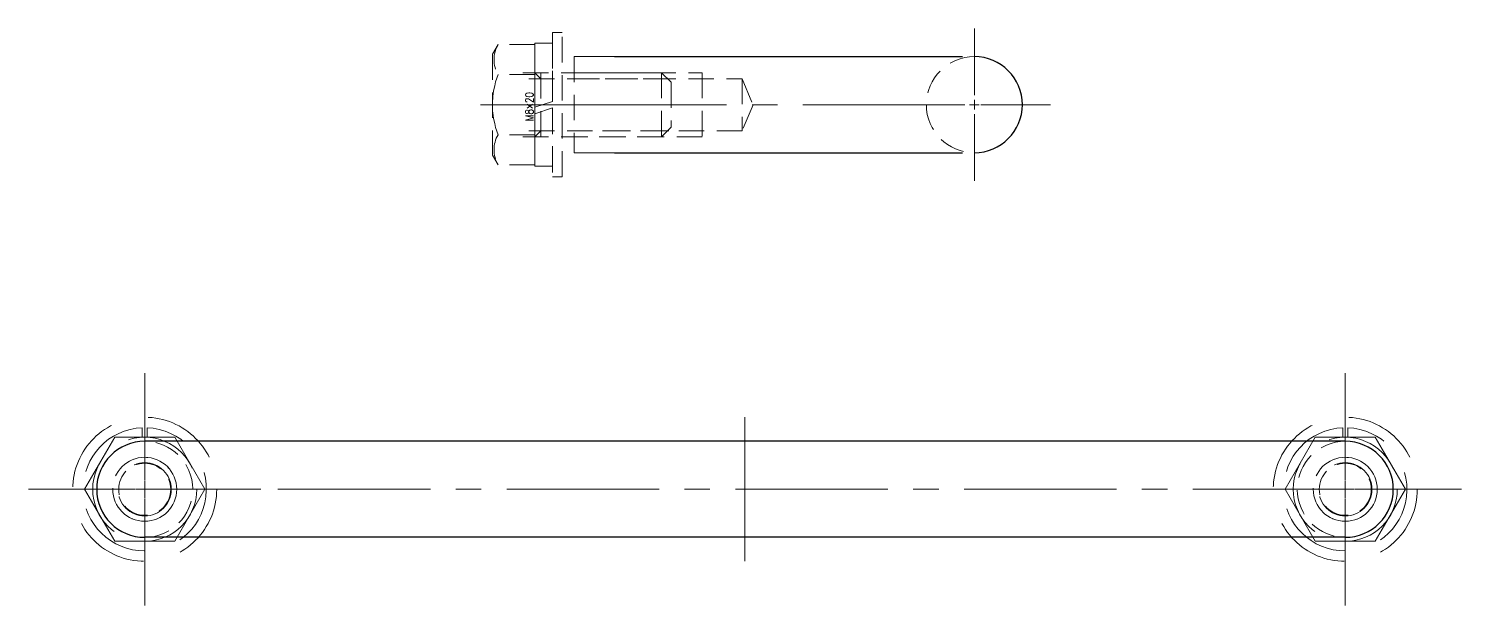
# Model space of a CAD drawing. Header units: millimetres. Extents: x 0 to 51411, y 0 to 16902.
# Drawn here: x 1098.5 to 1277.5, y 7888.9 to 7960.9 of the extents above; entities that cross this region are included whole.
import ezdxf

# ---------------------------------------------------------------- set-up
doc = ezdxf.new("R2010")
doc.units = ezdxf.units.MM
doc.linetypes.add('CENTER2', pattern=[28.575, 19.05, -3.175, 3.175, -3.175])
doc.linetypes.add('HIDDEN2', pattern=[4.7625, 3.175, -1.5875])
for name, color, linetype, lineweight in [('01_外形線', 7, 'Continuous', 25), ('03_かくれ線', 6, 'HIDDEN2', 13), ('04_中心線', 1, 'CENTER2', 9)]:
    doc.layers.add(name, color=color, linetype=linetype, lineweight=lineweight)
doc.styles.add('寸法用', font='simplex.shx', dxfattribs={"width": 0.8, "bigfont": '@extfont2.shx'})

# ---------------------------------------------------------------- blocks, each defined once
blk = doc.blocks.new('*U864')
at = {"layer": '04_中心線', "color": 0, "linetype": 'CENTER2', "transparency": 16777216}
for p, q in [((0, 1.2), (0, 9.5)), ((-9.5, 0), (-1.2, 0)), ((1.2, 0), (9.5, 0)), ((0, -9.5), (0, -1.2))]:
    blk.add_line(p, q, dxfattribs=at)
at = {"layer": '04_中心線', "color": 0, "linetype": 'Continuous', "transparency": 16777216}
for p, q in [((-0.6, 0), (0.6, 0)), ((0, -0.6), (0, 0.6))]:
    blk.add_line(p, q, dxfattribs=at)
blk = doc.blocks.new('*U865')
at = {"layer": '04_中心線', "color": 0, "linetype": 'CENTER2', "transparency": 16777216}
for p, q in [((0, 1.2), (0, 9.5)), ((-9.5, 0), (-1.2, 0)), ((1.2, 0), (9.5, 0)), ((0, -9.5), (0, -1.2))]:
    blk.add_line(p, q, dxfattribs=at)
at = {"layer": '04_中心線', "color": 0, "linetype": 'Continuous', "transparency": 16777216}
for p, q in [((-0.6, 0), (0.6, 0)), ((0, -0.6), (0, 0.6))]:
    blk.add_line(p, q, dxfattribs=at)
blk = doc.blocks.new('*U860')
at = {"layer": '04_中心線', "color": 0, "linetype": 'CENTER2', "transparency": 16777216}
for p, q in [((0, 2.2), (0, 14.5)), ((-14.5, 0), (-2.2, 0)), ((2.2, 0), (14.5, 0)), ((0, -14.5), (0, -2.2))]:
    blk.add_line(p, q, dxfattribs=at)
at = {"layer": '04_中心線', "color": 0, "linetype": 'Continuous', "transparency": 16777216}
for p, q in [((-1.1, 0), (1.1, 0)), ((0, -1.1), (0, 1.1))]:
    blk.add_line(p, q, dxfattribs=at)
blk = doc.blocks.new('*U861')
at = {"layer": '04_中心線', "color": 0, "linetype": 'CENTER2', "transparency": 16777216}
for p, q in [((0, 1.8), (0, 9.59)), ((-9.59, 0), (-1.8, 0)), ((1.8, 0), (9.59, 0)), ((0, -9.59), (0, -1.8))]:
    blk.add_line(p, q, dxfattribs=at)
at = {"layer": '04_中心線', "color": 0, "linetype": 'Continuous', "transparency": 16777216}
for p, q in [((-0.9, 0), (0.9, 0)), ((0, -0.9), (0, 0.9))]:
    blk.add_line(p, q, dxfattribs=at)
blk = doc.blocks.new('*U862')
at = {"layer": '04_中心線', "color": 0, "linetype": 'CENTER2', "transparency": 16777216}
for p, q in [((0, 1.8), (0, 9.59)), ((-9.59, 0), (-1.8, 0)), ((1.8, 0), (9.59, 0)), ((0, -9.59), (0, -1.8))]:
    blk.add_line(p, q, dxfattribs=at)
at = {"layer": '04_中心線', "color": 0, "linetype": 'Continuous', "transparency": 16777216}
for p, q in [((-0.9, 0), (0.9, 0)), ((0, -0.9), (0, 0.9))]:
    blk.add_line(p, q, dxfattribs=at)
blk = doc.blocks.new('*U863')
at = {"layer": '04_中心線', "color": 0, "linetype": 'CENTER2', "transparency": 16777216}
for p, q in [((0, 2.2), (0, 14.5)), ((-14.5, 0), (-2.2, 0)), ((2.2, 0), (14.5, 0)), ((0, -14.5), (0, -2.2))]:
    blk.add_line(p, q, dxfattribs=at)
at = {"layer": '04_中心線', "color": 0, "linetype": 'Continuous', "transparency": 16777216}
for p, q in [((-1.1, 0), (1.1, 0)), ((0, -1.1), (0, 1.1))]:
    blk.add_line(p, q, dxfattribs=at)
blk = doc.blocks.new('*U993')
at = {"layer": '04_中心線', "color": 0, "linetype": 'CENTER2', "transparency": 16777216}
for p, q in [((0, 1.2), (0, 9.5)), ((-9.5, 0), (-1.2, 0)), ((1.2, 0), (9.5, 0)), ((0, -9.5), (0, -1.2))]:
    blk.add_line(p, q, dxfattribs=at)
at = {"layer": '04_中心線', "color": 0, "linetype": 'Continuous', "transparency": 16777216}
for p, q in [((-0.6, 0), (0.6, 0)), ((0, -0.6), (0, 0.6))]:
    blk.add_line(p, q, dxfattribs=at)

msp = doc.modelspace()

# ---------------------------------------------------------------- linework, layer by layer
at = {"layer": '01_外形線', "ltscale": 3}
for p, q in [((1171.703, 7957.435), (1215.143, 7957.435)), ((1171.703, 7945.435), (1215.143, 7945.435))]:
    msp.add_line(p, q, dxfattribs=at)
at = {"layer": '01_外形線'}
for p, q in [((1262.988, 7909.38), (1112.988, 7909.38)), ((1262.988, 7897.38), (1112.988, 7897.38))]:
    msp.add_line(p, q, dxfattribs=at)
for centre, start, end in [((1216.643, 7951.435), 270, 90), ((1112.988, 7903.38), 90, 270), ((1262.988, 7903.38), 270, 90)]:
    msp.add_arc(centre, 6, start, end, dxfattribs=at)
at = {"layer": '03_かくれ線', "ltscale": 3}
for p, q in [((1166.643, 7957.435), (1171.703, 7957.435)), ((1166.643, 7945.435), (1171.703, 7945.435))]:
    msp.add_line(p, q, dxfattribs=at)
at = {"layer": '03_かくれ線'}
msp.add_line((1166.643, 7957.435), (1166.643, 7945.435), dxfattribs=at)
msp.add_lwpolyline([(1165.143, 7942.435), (1165.143, 7960.435), (1163.943, 7960.435), (1163.943, 7942.435)], close=True, dxfattribs=at)
for points in [[(1157.139, 7958.94), (1156.443, 7957.735)], [(1161.743, 7958.94), (1157.139, 7958.94)], [(1161.743, 7959.135), (1161.743, 7951.107)], [(1163.943, 7959.135), (1161.743, 7959.135)], [(1161.743, 7943.929), (1161.743, 7958.94)], [(1161.743, 7958.94), (1161.743, 7943.929)], [(1163.943, 7959.135), (1163.943, 7951.835)], [(1156.443, 7957.735), (1156.443, 7945.135)], [(1161.743, 7955.187), (1157.139, 7955.187)], [(1160.243, 7955.435), (1179.043, 7955.435)], [(1162.493, 7954.685), (1161.743, 7955.435)], [(1162.493, 7947.435), (1162.493, 7955.435)], [(1166.643, 7955.435), (1182.643, 7955.435), (1182.643, 7947.435), (1166.643, 7947.435)], [(1177.543, 7955.435), (1177.543, 7947.435)], [(1177.543, 7955.435), (1178.743, 7954.235)], [(1160.993, 7954.685), (1179.793, 7954.685)], [(1166.643, 7954.685), (1187.643, 7954.685), (1187.643, 7948.185), (1166.643, 7948.185)], [(1178.743, 7954.235), (1178.743, 7948.635)], [(1187.643, 7954.685), (1188.989, 7951.435), (1187.643, 7948.185)], [(1163.943, 7951.835), (1161.743, 7951.107)], [(1163.943, 7951.035), (1161.743, 7950.307)], [(1161.743, 7950.307), (1161.743, 7943.735)], [(1163.943, 7951.035), (1163.943, 7943.735)], [(1161.743, 7947.682), (1157.139, 7947.682)], [(1160.993, 7948.185), (1179.793, 7948.185)], [(1162.493, 7948.185), (1161.743, 7947.435)], [(1177.543, 7947.435), (1178.743, 7948.635)], [(1160.243, 7947.435), (1179.043, 7947.435)], [(1157.139, 7943.929), (1156.443, 7945.135)], [(1161.743, 7943.929), (1157.139, 7943.929)], [(1161.743, 7943.735), (1163.943, 7943.735)]]:
    msp.add_lwpolyline(points, dxfattribs=at)
for points in [[(1157.139, 7958.94, 0.2679491), (1157.139, 7955.187)], [(1157.139, 7955.187, 0.1854692), (1157.139, 7947.682)], [(1157.139, 7947.682, 0.2679491), (1157.139, 7943.929)]]:
    msp.add_lwpolyline(points, format="xyb", dxfattribs=at)
at = {"layer": '03_かくれ線', "ltscale": 3}
for points in [[(1112.688, 7909.88), (1112.688, 7911.074)], [(1113.288, 7909.88), (1113.288, 7911.074)], [(1262.688, 7909.88), (1262.688, 7911.074)], [(1263.288, 7909.88), (1263.288, 7911.074)]]:
    msp.add_lwpolyline(points, dxfattribs=at)
for points in [[(1116.741, 7896.88), (1120.494, 7903.38), (1116.741, 7909.88), (1109.235, 7909.88), (1105.482, 7903.38), (1109.235, 7896.88)], [(1266.741, 7896.88), (1270.494, 7903.38), (1266.741, 7909.88), (1259.235, 7909.88), (1255.482, 7903.38), (1259.235, 7896.88)]]:
    msp.add_lwpolyline(points, close=True, dxfattribs=at)
for centre, radius in [((1112.988, 7903.38), 9), ((1262.988, 7903.38), 9), ((1112.988, 7903.38), 6.5), ((1262.988, 7903.38), 6.5), ((1112.988, 7903.38), 4), ((1112.988, 7903.38), 3.324), ((1262.988, 7903.38), 4), ((1262.988, 7903.38), 3.324)]:
    msp.add_circle(centre, radius, dxfattribs=at)
at = {"layer": '03_かくれ線'}
for centre, radius in [((1112.988, 7903.38), 4), ((1112.988, 7903.38), 3.25), ((1262.988, 7903.38), 4), ((1262.988, 7903.38), 3.25)]:
    msp.add_circle(centre, radius, dxfattribs=at)
for centre, start, end in [((1216.643, 7951.435), 90, 270), ((1112.988, 7903.38), 270, 90), ((1262.988, 7903.38), 90, 270)]:
    msp.add_arc(centre, 6, start, end, dxfattribs=at)
at = {"layer": '03_かくれ線', "ltscale": 3}
for centre in [(1112.988, 7903.38), (1262.988, 7903.38)]:
    msp.add_arc(centre, 7.7, 92.23287, 87.76713, dxfattribs=at)
at = {"layer": '04_中心線'}
for p, q in [((1166.643, 7951.435), (1219.643, 7951.435)), ((1187.988, 7894.38), (1187.988, 7912.38)), ((1262.988, 7903.38), (1112.988, 7903.38))]:
    msp.add_line(p, q, dxfattribs=at)
msp.add_lwpolyline([(1154.943, 7951.435), (1180.243, 7951.435)], dxfattribs=at)

# ---------------------------------------------------------------- block references
at = {"layer": '04_中心線', "linetype": 'CENTER2'}
msp.add_blockref('*U993', (1216.643, 7951.435), dxfattribs=at)
at = {"layer": '04_中心線', "linetype": 'CENTER2', "rotation": 180}
for name, p in [('*U860', (1112.988, 7903.38)), ('*U863', (1262.988, 7903.38)), ('*U861', (1112.988, 7903.38)), ('*U864', (1112.988, 7903.38)), ('*U862', (1262.988, 7903.38)), ('*U865', (1262.988, 7903.38))]:
    msp.add_blockref(name, p, dxfattribs=at)

# ---------------------------------------------------------------- texts
at = {"layer": '03_かくれ線', "style": '寸法用', "width": 0.8}
msp.add_text('M8×20', height=1, rotation=90, dxfattribs=at).set_placement((1161.543, 7949.372))

doc.saveas('drawing.dxf')
